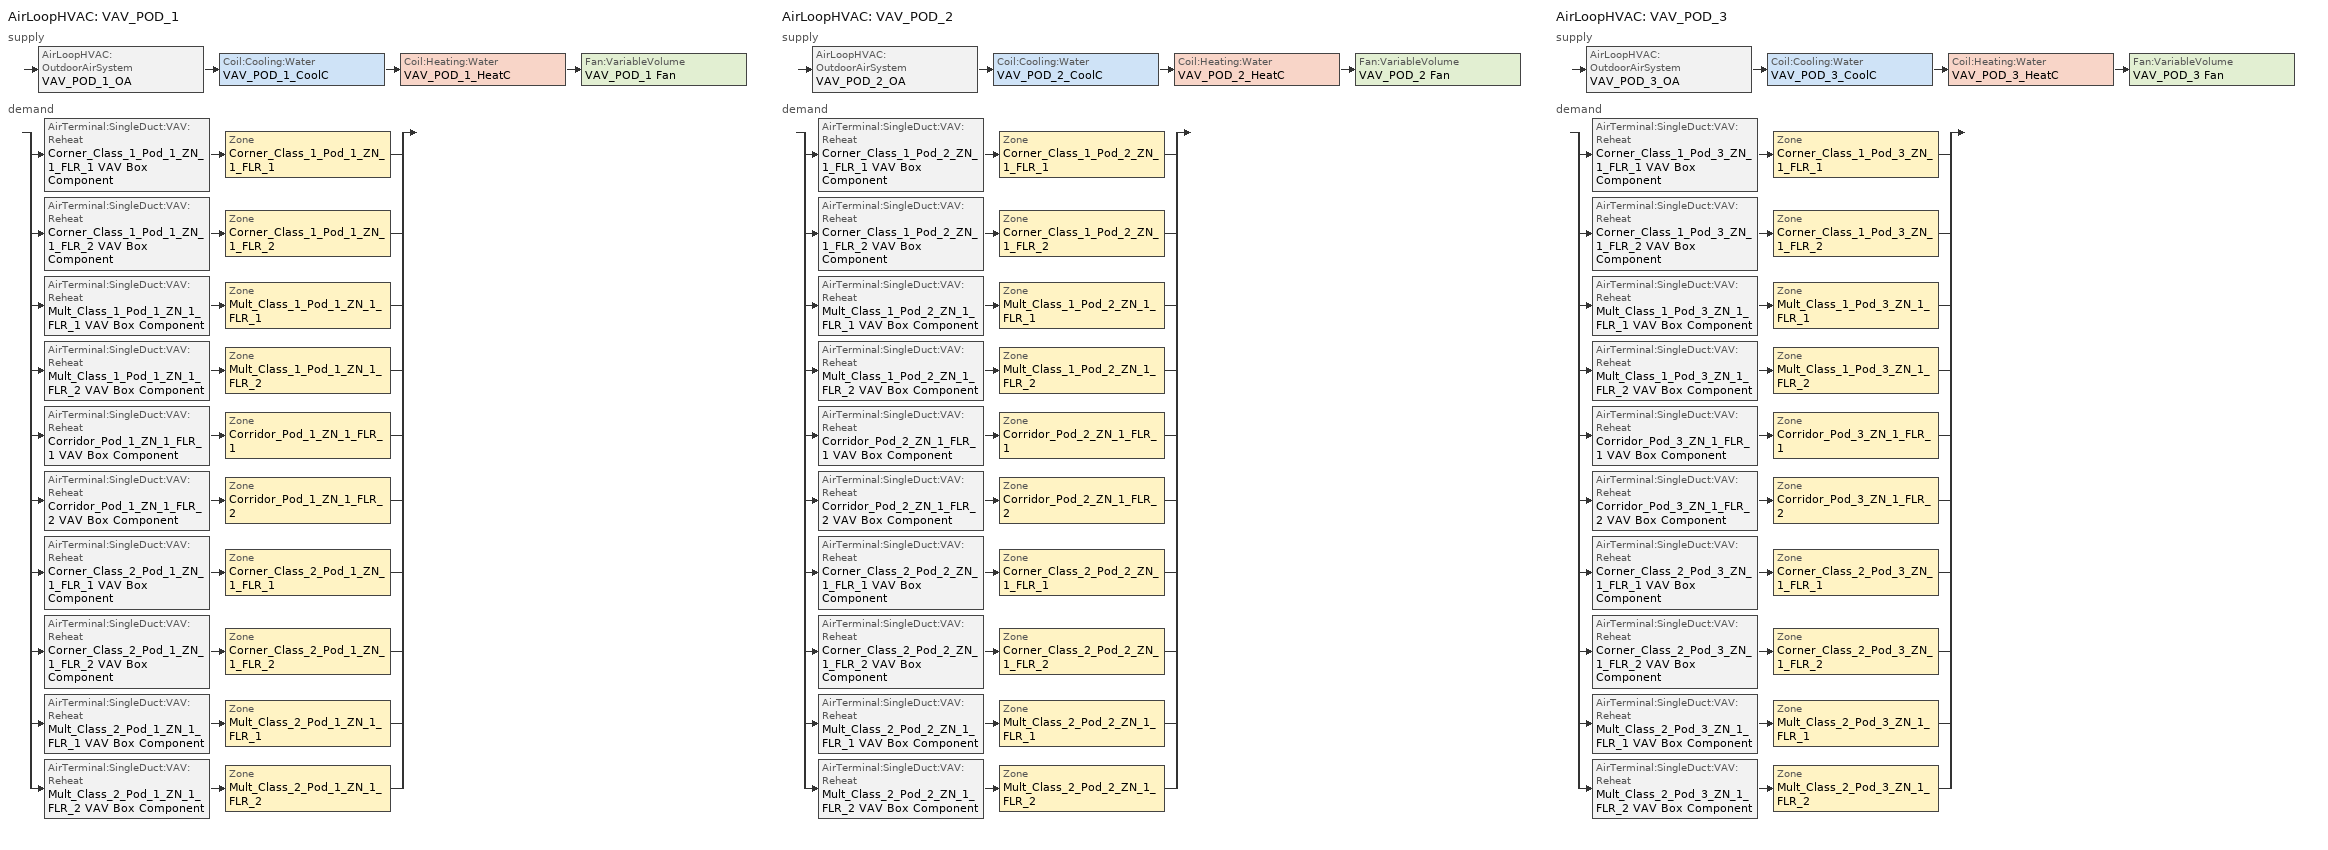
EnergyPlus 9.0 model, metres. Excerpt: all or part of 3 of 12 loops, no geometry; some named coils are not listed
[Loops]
AirLoopHVAC 'VAV_POD_1'
 supply: AirLoopHVAC:OutdoorAirSystem 'VAV_POD_1_OA' > Coil:Cooling:Water 'VAV_POD_1_CoolC' > Coil:Heating:Water 'VAV_POD_1_HeatC' > Fan:VariableVolume 'VAV_POD_1 Fan'
 demand: split
  | AirTerminal:SingleDuct:VAV:Reheat 'Corner_Class_1_Pod_1_ZN_1_FLR_1 VAV Box Component' > Zone 'Corner_Class_1_Pod_1_ZN_1_FLR_1'
  | AirTerminal:SingleDuct:VAV:Reheat 'Corner_Class_1_Pod_1_ZN_1_FLR_2 VAV Box Component' > Zone 'Corner_Class_1_Pod_1_ZN_1_FLR_2'
  | AirTerminal:SingleDuct:VAV:Reheat 'Mult_Class_1_Pod_1_ZN_1_FLR_1 VAV Box Component' > Zone 'Mult_Class_1_Pod_1_ZN_1_FLR_1'
  | AirTerminal:SingleDuct:VAV:Reheat 'Mult_Class_1_Pod_1_ZN_1_FLR_2 VAV Box Component' > Zone 'Mult_Class_1_Pod_1_ZN_1_FLR_2'
  | AirTerminal:SingleDuct:VAV:Reheat 'Corridor_Pod_1_ZN_1_FLR_1 VAV Box Component' > Zone 'Corridor_Pod_1_ZN_1_FLR_1'
  | AirTerminal:SingleDuct:VAV:Reheat 'Corridor_Pod_1_ZN_1_FLR_2 VAV Box Component' > Zone 'Corridor_Pod_1_ZN_1_FLR_2'
  | AirTerminal:SingleDuct:VAV:Reheat 'Corner_Class_2_Pod_1_ZN_1_FLR_1 VAV Box Component' > Zone 'Corner_Class_2_Pod_1_ZN_1_FLR_1'
  | AirTerminal:SingleDuct:VAV:Reheat 'Corner_Class_2_Pod_1_ZN_1_FLR_2 VAV Box Component' > Zone 'Corner_Class_2_Pod_1_ZN_1_FLR_2'
  | AirTerminal:SingleDuct:VAV:Reheat 'Mult_Class_2_Pod_1_ZN_1_FLR_1 VAV Box Component' > Zone 'Mult_Class_2_Pod_1_ZN_1_FLR_1'
  | AirTerminal:SingleDuct:VAV:Reheat 'Mult_Class_2_Pod_1_ZN_1_FLR_2 VAV Box Component' > Zone 'Mult_Class_2_Pod_1_ZN_1_FLR_2'
AirLoopHVAC 'VAV_POD_2'
 supply: AirLoopHVAC:OutdoorAirSystem 'VAV_POD_2_OA' > Coil:Cooling:Water 'VAV_POD_2_CoolC' > Coil:Heating:Water 'VAV_POD_2_HeatC' > Fan:VariableVolume 'VAV_POD_2 Fan'
 demand: split
  | AirTerminal:SingleDuct:VAV:Reheat 'Corner_Class_1_Pod_2_ZN_1_FLR_1 VAV Box Component' > Zone 'Corner_Class_1_Pod_2_ZN_1_FLR_1'
  | AirTerminal:SingleDuct:VAV:Reheat 'Corner_Class_1_Pod_2_ZN_1_FLR_2 VAV Box Component' > Zone 'Corner_Class_1_Pod_2_ZN_1_FLR_2'
  | AirTerminal:SingleDuct:VAV:Reheat 'Mult_Class_1_Pod_2_ZN_1_FLR_1 VAV Box Component' > Zone 'Mult_Class_1_Pod_2_ZN_1_FLR_1'
  | AirTerminal:SingleDuct:VAV:Reheat 'Mult_Class_1_Pod_2_ZN_1_FLR_2 VAV Box Component' > Zone 'Mult_Class_1_Pod_2_ZN_1_FLR_2'
  | AirTerminal:SingleDuct:VAV:Reheat 'Corridor_Pod_2_ZN_1_FLR_1 VAV Box Component' > Zone 'Corridor_Pod_2_ZN_1_FLR_1'
  | AirTerminal:SingleDuct:VAV:Reheat 'Corridor_Pod_2_ZN_1_FLR_2 VAV Box Component' > Zone 'Corridor_Pod_2_ZN_1_FLR_2'
  | AirTerminal:SingleDuct:VAV:Reheat 'Corner_Class_2_Pod_2_ZN_1_FLR_1 VAV Box Component' > Zone 'Corner_Class_2_Pod_2_ZN_1_FLR_1'
  | AirTerminal:SingleDuct:VAV:Reheat 'Corner_Class_2_Pod_2_ZN_1_FLR_2 VAV Box Component' > Zone 'Corner_Class_2_Pod_2_ZN_1_FLR_2'
  | AirTerminal:SingleDuct:VAV:Reheat 'Mult_Class_2_Pod_2_ZN_1_FLR_1 VAV Box Component' > Zone 'Mult_Class_2_Pod_2_ZN_1_FLR_1'
  | AirTerminal:SingleDuct:VAV:Reheat 'Mult_Class_2_Pod_2_ZN_1_FLR_2 VAV Box Component' > Zone 'Mult_Class_2_Pod_2_ZN_1_FLR_2'
AirLoopHVAC 'VAV_POD_3'
 supply: AirLoopHVAC:OutdoorAirSystem 'VAV_POD_3_OA' > Coil:Cooling:Water 'VAV_POD_3_CoolC' > Coil:Heating:Water 'VAV_POD_3_HeatC' > Fan:VariableVolume 'VAV_POD_3 Fan'
 demand: split
  | AirTerminal:SingleDuct:VAV:Reheat 'Corner_Class_1_Pod_3_ZN_1_FLR_1 VAV Box Component' > Zone 'Corner_Class_1_Pod_3_ZN_1_FLR_1'
  | AirTerminal:SingleDuct:VAV:Reheat 'Corner_Class_1_Pod_3_ZN_1_FLR_2 VAV Box Component' > Zone 'Corner_Class_1_Pod_3_ZN_1_FLR_2'
  | AirTerminal:SingleDuct:VAV:Reheat 'Mult_Class_1_Pod_3_ZN_1_FLR_1 VAV Box Component' > Zone 'Mult_Class_1_Pod_3_ZN_1_FLR_1'
  | AirTerminal:SingleDuct:VAV:Reheat 'Mult_Class_1_Pod_3_ZN_1_FLR_2 VAV Box Component' > Zone 'Mult_Class_1_Pod_3_ZN_1_FLR_2'
  | AirTerminal:SingleDuct:VAV:Reheat 'Corridor_Pod_3_ZN_1_FLR_1 VAV Box Component' > Zone 'Corridor_Pod_3_ZN_1_FLR_1'
  | AirTerminal:SingleDuct:VAV:Reheat 'Corridor_Pod_3_ZN_1_FLR_2 VAV Box Component' > Zone 'Corridor_Pod_3_ZN_1_FLR_2'
  | AirTerminal:SingleDuct:VAV:Reheat 'Corner_Class_2_Pod_3_ZN_1_FLR_1 VAV Box Component' > Zone 'Corner_Class_2_Pod_3_ZN_1_FLR_1'
  | AirTerminal:SingleDuct:VAV:Reheat 'Corner_Class_2_Pod_3_ZN_1_FLR_2 VAV Box Component' > Zone 'Corner_Class_2_Pod_3_ZN_1_FLR_2'
  | AirTerminal:SingleDuct:VAV:Reheat 'Mult_Class_2_Pod_3_ZN_1_FLR_1 VAV Box Component' > Zone 'Mult_Class_2_Pod_3_ZN_1_FLR_1'
  | AirTerminal:SingleDuct:VAV:Reheat 'Mult_Class_2_Pod_3_ZN_1_FLR_2 VAV Box Component' > Zone 'Mult_Class_2_Pod_3_ZN_1_FLR_2'
[Sizing:Zone] Zone Cooling Design Supply Air Temperature Input Method=SupplyAirTemperature; Zone Cooling Design Supply Air Temperature {C}=12.8; Zone Heating Design Supply Air Temperature Input Method=SupplyAirTemperature; Zone Heating Design Supply Air Temperature {C}=40; Zone Cooling Design Supply Air Humidity Ratio {kgWater/kgDryAir}=0.007; Zone Heating Design Supply Air Humidity Ratio {kgWater/kgDryAir}=0.008; Cooling Design Air Flow Method=DesignDay; Cooling Design Air Flow Rate {m3/s}=0; Cooling Minimum Air Flow {m3/s}=0; Cooling Minimum Air Flow Fraction=0; Heating Design Air Flow Method=DesignDay; Heating Design Air Flow Rate {m3/s}=0; Design Specification Zone Air Distribution Object=VAV_Zone_AirDistribution
Name | Design Specification Outdoor Air Object
Corner_Class_1_Pod_1_ZN_1_FLR_1 | SZ DSOA Corner_Class_1_Pod_1_ZN_1_FLR_1
Corner_Class_1_Pod_1_ZN_1_FLR_2 | SZ DSOA Corner_Class_1_Pod_1_ZN_1_FLR_2
Mult_Class_1_Pod_1_ZN_1_FLR_1 | SZ DSOA Mult_Class_1_Pod_1_ZN_1_FLR_1
Mult_Class_1_Pod_1_ZN_1_FLR_2 | SZ DSOA Mult_Class_1_Pod_1_ZN_1_FLR_2
Corridor_Pod_1_ZN_1_FLR_1 | SZ DSOA Corridor_Pod_1_ZN_1_FLR_1
Corridor_Pod_1_ZN_1_FLR_2 | SZ DSOA Corridor_Pod_1_ZN_1_FLR_2
Corner_Class_2_Pod_1_ZN_1_FLR_1 | SZ DSOA Corner_Class_2_Pod_1_ZN_1_FLR_1
Corner_Class_2_Pod_1_ZN_1_FLR_2 | SZ DSOA Corner_Class_2_Pod_1_ZN_1_FLR_2
Mult_Class_2_Pod_1_ZN_1_FLR_1 | SZ DSOA Mult_Class_2_Pod_1_ZN_1_FLR_1
Mult_Class_2_Pod_1_ZN_1_FLR_2 | SZ DSOA Mult_Class_2_Pod_1_ZN_1_FLR_2
Corner_Class_1_Pod_2_ZN_1_FLR_1 | SZ DSOA Corner_Class_1_Pod_2_ZN_1_FLR_1
Corner_Class_1_Pod_2_ZN_1_FLR_2 | SZ DSOA Corner_Class_1_Pod_2_ZN_1_FLR_2
Mult_Class_1_Pod_2_ZN_1_FLR_1 | SZ DSOA Mult_Class_1_Pod_2_ZN_1_FLR_1
Mult_Class_1_Pod_2_ZN_1_FLR_2 | SZ DSOA Mult_Class_1_Pod_2_ZN_1_FLR_2
Corridor_Pod_2_ZN_1_FLR_1 | SZ DSOA Corridor_Pod_2_ZN_1_FLR_1
Corridor_Pod_2_ZN_1_FLR_2 | SZ DSOA Corridor_Pod_2_ZN_1_FLR_2
Corner_Class_2_Pod_2_ZN_1_FLR_1 | SZ DSOA Corner_Class_2_Pod_2_ZN_1_FLR_1
Corner_Class_2_Pod_2_ZN_1_FLR_2 | SZ DSOA Corner_Class_2_Pod_2_ZN_1_FLR_2
Mult_Class_2_Pod_2_ZN_1_FLR_1 | SZ DSOA Mult_Class_2_Pod_2_ZN_1_FLR_1
Mult_Class_2_Pod_2_ZN_1_FLR_2 | SZ DSOA Mult_Class_2_Pod_2_ZN_1_FLR_2
Corner_Class_1_Pod_3_ZN_1_FLR_1 | SZ DSOA Corner_Class_1_Pod_3_ZN_1_FLR_1
Corner_Class_1_Pod_3_ZN_1_FLR_2 | SZ DSOA Corner_Class_1_Pod_3_ZN_1_FLR_2
Mult_Class_1_Pod_3_ZN_1_FLR_1 | SZ DSOA Mult_Class_1_Pod_3_ZN_1_FLR_1
Mult_Class_1_Pod_3_ZN_1_FLR_2 | SZ DSOA Mult_Class_1_Pod_3_ZN_1_FLR_2
Corridor_Pod_3_ZN_1_FLR_1 | SZ DSOA Corridor_Pod_3_ZN_1_FLR_1
Corridor_Pod_3_ZN_1_FLR_2 | SZ DSOA Corridor_Pod_3_ZN_1_FLR_2
Corner_Class_2_Pod_3_ZN_1_FLR_1 | SZ DSOA Corner_Class_2_Pod_3_ZN_1_FLR_1
Corner_Class_2_Pod_3_ZN_1_FLR_2 | SZ DSOA Corner_Class_2_Pod_3_ZN_1_FLR_2
Mult_Class_2_Pod_3_ZN_1_FLR_1 | SZ DSOA Mult_Class_2_Pod_3_ZN_1_FLR_1
Mult_Class_2_Pod_3_ZN_1_FLR_2 | SZ DSOA Mult_Class_2_Pod_3_ZN_1_FLR_2
[DesignSpecification:OutdoorAir]
Name | Outdoor Air Method | Outdoor Air Flow per Zone Floor Area {m3/s-m2} | Outdoor Air Flow per Person {m3/s-person}
SZ DSOA Corner_Class_1_Pod_1_ZN_1_FLR_1; SZ DSOA Corner_Class_1_Pod_1_ZN_1_FLR_2; SZ DSOA Mult_Class_1_Pod_1_ZN_1_FLR_1; SZ DSOA Mult_Class_1_Pod_1_ZN_1_FLR_2; SZ DSOA Corner_Class_2_Pod_1_ZN_1_FLR_1; SZ DSOA Corner_Class_2_Pod_1_ZN_1_FLR_2; SZ DSOA Mult_Class_2_Pod_1_ZN_1_FLR_1; SZ DSOA Mult_Class_2_Pod_1_ZN_1_FLR_2; SZ DSOA Corner_Class_1_Pod_2_ZN_1_FLR_1; SZ DSOA Corner_Class_1_Pod_2_ZN_1_FLR_2; SZ DSOA Mult_Class_1_Pod_2_ZN_1_FLR_1; SZ DSOA Mult_Class_1_Pod_2_ZN_1_FLR_2; SZ DSOA Corner_Class_2_Pod_2_ZN_1_FLR_1; SZ DSOA Corner_Class_2_Pod_2_ZN_1_FLR_2; SZ DSOA Mult_Class_2_Pod_2_ZN_1_FLR_1; SZ DSOA Mult_Class_2_Pod_2_ZN_1_FLR_2; SZ DSOA Corner_Class_1_Pod_3_ZN_1_FLR_1; SZ DSOA Corner_Class_1_Pod_3_ZN_1_FLR_2; SZ DSOA Mult_Class_1_Pod_3_ZN_1_FLR_1; SZ DSOA Mult_Class_1_Pod_3_ZN_1_FLR_2; SZ DSOA Corner_Class_2_Pod_3_ZN_1_FLR_1; SZ DSOA Corner_Class_2_Pod_3_ZN_1_FLR_2; SZ DSOA Mult_Class_2_Pod_3_ZN_1_FLR_1; SZ DSOA Mult_Class_2_Pod_3_ZN_1_FLR_2 | Flow/Area | 0.00238745
SZ DSOA Corridor_Pod_1_ZN_1_FLR_1; SZ DSOA Corridor_Pod_1_ZN_1_FLR_2; SZ DSOA Corridor_Pod_2_ZN_1_FLR_1; SZ DSOA Corridor_Pod_2_ZN_1_FLR_2; SZ DSOA Corridor_Pod_3_ZN_1_FLR_1; SZ DSOA Corridor_Pod_3_ZN_1_FLR_2 | Flow/Area | 0.000304781
Design_Spec_OA_Classroom | Sum | 0.000609562 | 0.00471921
Design_Spec_OA_Corridor | Sum | 0.000304781 | 1e-08
[DesignSpecification:ZoneAirDistribution] Zone Air Distribution Effectiveness in Cooling Mode=1; Zone Air Distribution Effectiveness in Heating Mode=1
Name | Minimum Zone Ventilation Efficiency
VAV_Zone_AirDistribution | 0.6
Design_Spec_ZAD_1
[Sizing:System] Type of Load to Size On=Sensible; Central Heating Maximum System Air Flow Ratio=0.3; Preheat Design Temperature {C}=7; Preheat Design Humidity Ratio {kgWater/kgDryAir}=0.008; Precool Design Temperature {C}=12.8; Precool Design Humidity Ratio {kgWater/kgDryAir}=0.008; Central Cooling Design Supply Air Temperature {C}=12.8; Central Heating Design Supply Air Temperature {C}=12.8; Type of Zone Sum to Use=Coincident; 100% Outdoor Air in Cooling=No; 100% Outdoor Air in Heating=No; Central Cooling Design Supply Air Humidity Ratio {kgWater/kgDryAir}=0.007; Central Heating Design Supply Air Humidity Ratio {kgWater/kgDryAir}=0.008; Cooling Supply Air Flow Rate Method=DesignDay; Cooling Supply Air Flow Rate {m3/s}=0; Heating Supply Air Flow Rate Method=DesignDay; Heating Supply Air Flow Rate {m3/s}=0; System Outdoor Air Method=ZoneSum
Name | Design Outdoor Air Flow Rate {m3/s}
VAV_POD_1 | 7.6202
VAV_POD_2 | 7.59618
VAV_POD_3 | 9.49291
[ZoneControl:Thermostat] Control Type Schedule=Dual Zone Control Type Sched
Name | Zone or ZoneList | Control 1
Corner_Class_1_Pod_1_ZN_1_FLR_1 Thermostat | Corner_Class_1_Pod_1_ZN_1_FLR_1 | Corner_Class_1_Pod_1_ZN_1_FLR_1 DualSPSched
Corner_Class_1_Pod_1_ZN_1_FLR_2 Thermostat | Corner_Class_1_Pod_1_ZN_1_FLR_2 | Corner_Class_1_Pod_1_ZN_1_FLR_2 DualSPSched
Mult_Class_1_Pod_1_ZN_1_FLR_1 Thermostat | Mult_Class_1_Pod_1_ZN_1_FLR_1 | Mult_Class_1_Pod_1_ZN_1_FLR_1 DualSPSched
Mult_Class_1_Pod_1_ZN_1_FLR_2 Thermostat | Mult_Class_1_Pod_1_ZN_1_FLR_2 | Mult_Class_1_Pod_1_ZN_1_FLR_2 DualSPSched
Corridor_Pod_1_ZN_1_FLR_1 Thermostat | Corridor_Pod_1_ZN_1_FLR_1 | Corridor_Pod_1_ZN_1_FLR_1 DualSPSched
Corridor_Pod_1_ZN_1_FLR_2 Thermostat | Corridor_Pod_1_ZN_1_FLR_2 | Corridor_Pod_1_ZN_1_FLR_2 DualSPSched
Corner_Class_2_Pod_1_ZN_1_FLR_1 Thermostat | Corner_Class_2_Pod_1_ZN_1_FLR_1 | Corner_Class_2_Pod_1_ZN_1_FLR_1 DualSPSched
Corner_Class_2_Pod_1_ZN_1_FLR_2 Thermostat | Corner_Class_2_Pod_1_ZN_1_FLR_2 | Corner_Class_2_Pod_1_ZN_1_FLR_2 DualSPSched
Mult_Class_2_Pod_1_ZN_1_FLR_1 Thermostat | Mult_Class_2_Pod_1_ZN_1_FLR_1 | Mult_Class_2_Pod_1_ZN_1_FLR_1 DualSPSched
Mult_Class_2_Pod_1_ZN_1_FLR_2 Thermostat | Mult_Class_2_Pod_1_ZN_1_FLR_2 | Mult_Class_2_Pod_1_ZN_1_FLR_2 DualSPSched
Corner_Class_1_Pod_2_ZN_1_FLR_1 Thermostat | Corner_Class_1_Pod_2_ZN_1_FLR_1 | Corner_Class_1_Pod_2_ZN_1_FLR_1 DualSPSched
Corner_Class_1_Pod_2_ZN_1_FLR_2 Thermostat | Corner_Class_1_Pod_2_ZN_1_FLR_2 | Corner_Class_1_Pod_2_ZN_1_FLR_2 DualSPSched
Mult_Class_1_Pod_2_ZN_1_FLR_1 Thermostat | Mult_Class_1_Pod_2_ZN_1_FLR_1 | Mult_Class_1_Pod_2_ZN_1_FLR_1 DualSPSched
Mult_Class_1_Pod_2_ZN_1_FLR_2 Thermostat | Mult_Class_1_Pod_2_ZN_1_FLR_2 | Mult_Class_1_Pod_2_ZN_1_FLR_2 DualSPSched
Corridor_Pod_2_ZN_1_FLR_1 Thermostat | Corridor_Pod_2_ZN_1_FLR_1 | Corridor_Pod_2_ZN_1_FLR_1 DualSPSched
Corridor_Pod_2_ZN_1_FLR_2 Thermostat | Corridor_Pod_2_ZN_1_FLR_2 | Corridor_Pod_2_ZN_1_FLR_2 DualSPSched
Corner_Class_2_Pod_2_ZN_1_FLR_1 Thermostat | Corner_Class_2_Pod_2_ZN_1_FLR_1 | Corner_Class_2_Pod_2_ZN_1_FLR_1 DualSPSched
Corner_Class_2_Pod_2_ZN_1_FLR_2 Thermostat | Corner_Class_2_Pod_2_ZN_1_FLR_2 | Corner_Class_2_Pod_2_ZN_1_FLR_2 DualSPSched
Mult_Class_2_Pod_2_ZN_1_FLR_1 Thermostat | Mult_Class_2_Pod_2_ZN_1_FLR_1 | Mult_Class_2_Pod_2_ZN_1_FLR_1 DualSPSched
Mult_Class_2_Pod_2_ZN_1_FLR_2 Thermostat | Mult_Class_2_Pod_2_ZN_1_FLR_2 | Mult_Class_2_Pod_2_ZN_1_FLR_2 DualSPSched
Corner_Class_1_Pod_3_ZN_1_FLR_1 Thermostat | Corner_Class_1_Pod_3_ZN_1_FLR_1 | Corner_Class_1_Pod_3_ZN_1_FLR_1 DualSPSched
Corner_Class_1_Pod_3_ZN_1_FLR_2 Thermostat | Corner_Class_1_Pod_3_ZN_1_FLR_2 | Corner_Class_1_Pod_3_ZN_1_FLR_2 DualSPSched
Mult_Class_1_Pod_3_ZN_1_FLR_1 Thermostat | Mult_Class_1_Pod_3_ZN_1_FLR_1 | Mult_Class_1_Pod_3_ZN_1_FLR_1 DualSPSched
Mult_Class_1_Pod_3_ZN_1_FLR_2 Thermostat | Mult_Class_1_Pod_3_ZN_1_FLR_2 | Mult_Class_1_Pod_3_ZN_1_FLR_2 DualSPSched
Corridor_Pod_3_ZN_1_FLR_1 Thermostat | Corridor_Pod_3_ZN_1_FLR_1 | Corridor_Pod_3_ZN_1_FLR_1 DualSPSched
Corridor_Pod_3_ZN_1_FLR_2 Thermostat | Corridor_Pod_3_ZN_1_FLR_2 | Corridor_Pod_3_ZN_1_FLR_2 DualSPSched
Corner_Class_2_Pod_3_ZN_1_FLR_1 Thermostat | Corner_Class_2_Pod_3_ZN_1_FLR_1 | Corner_Class_2_Pod_3_ZN_1_FLR_1 DualSPSched
Corner_Class_2_Pod_3_ZN_1_FLR_2 Thermostat | Corner_Class_2_Pod_3_ZN_1_FLR_2 | Corner_Class_2_Pod_3_ZN_1_FLR_2 DualSPSched
Mult_Class_2_Pod_3_ZN_1_FLR_1 Thermostat | Mult_Class_2_Pod_3_ZN_1_FLR_1 | Mult_Class_2_Pod_3_ZN_1_FLR_1 DualSPSched
Mult_Class_2_Pod_3_ZN_1_FLR_2 Thermostat | Mult_Class_2_Pod_3_ZN_1_FLR_2 | Mult_Class_2_Pod_3_ZN_1_FLR_2 DualSPSched
[ThermostatSetpoint:DualSetpoint] Heating Setpoint Temperature Schedule=HTGSETP_SCH_YES_OPTIMUM; Cooling Setpoint Temperature Schedule=CLGSETP_SCH_YES_OPTIMUM
Corner_Class_1_Pod_1_ZN_1_FLR_1 DualSPSched; Corner_Class_1_Pod_1_ZN_1_FLR_2 DualSPSched; Mult_Class_1_Pod_1_ZN_1_FLR_1 DualSPSched; Mult_Class_1_Pod_1_ZN_1_FLR_2 DualSPSched; Corridor_Pod_1_ZN_1_FLR_1 DualSPSched; Corridor_Pod_1_ZN_1_FLR_2 DualSPSched; Corner_Class_2_Pod_1_ZN_1_FLR_1 DualSPSched; Corner_Class_2_Pod_1_ZN_1_FLR_2 DualSPSched; Mult_Class_2_Pod_1_ZN_1_FLR_1 DualSPSched; Mult_Class_2_Pod_1_ZN_1_FLR_2 DualSPSched; Corner_Class_1_Pod_2_ZN_1_FLR_1 DualSPSched; Corner_Class_1_Pod_2_ZN_1_FLR_2 DualSPSched; Mult_Class_1_Pod_2_ZN_1_FLR_1 DualSPSched; Mult_Class_1_Pod_2_ZN_1_FLR_2 DualSPSched; Corridor_Pod_2_ZN_1_FLR_1 DualSPSched; Corridor_Pod_2_ZN_1_FLR_2 DualSPSched; Corner_Class_2_Pod_2_ZN_1_FLR_1 DualSPSched; Corner_Class_2_Pod_2_ZN_1_FLR_2 DualSPSched; Mult_Class_2_Pod_2_ZN_1_FLR_1 DualSPSched; Mult_Class_2_Pod_2_ZN_1_FLR_2 DualSPSched; Corner_Class_1_Pod_3_ZN_1_FLR_1 DualSPSched; Corner_Class_1_Pod_3_ZN_1_FLR_2 DualSPSched; Mult_Class_1_Pod_3_ZN_1_FLR_1 DualSPSched; Mult_Class_1_Pod_3_ZN_1_FLR_2 DualSPSched; Corridor_Pod_3_ZN_1_FLR_1 DualSPSched; Corridor_Pod_3_ZN_1_FLR_2 DualSPSched; Corner_Class_2_Pod_3_ZN_1_FLR_1 DualSPSched; Corner_Class_2_Pod_3_ZN_1_FLR_2 DualSPSched; Mult_Class_2_Pod_3_ZN_1_FLR_1 DualSPSched; Mult_Class_2_Pod_3_ZN_1_FLR_2 DualSPSched
[AirTerminal:SingleDuct:VAV:Reheat] Availability Schedule=ALWAYS_ON; Maximum Air Flow Rate {m3/s}=AUTOSIZE; Zone Minimum Air Flow Input Method=Constant; Maximum Hot Water or Steam Flow Rate {m3/s}=AUTOSIZE; Minimum Hot Water or Steam Flow Rate {m3/s}=0; Convergence Tolerance=0.001; Damper Heating Action=ReverseWithLimits; Maximum Flow Fraction During Reheat=0.5; Maximum Reheat Air Temperature {C}=40
Name | Constant Minimum Air Flow Fraction | Reheat Coil
Corner_Class_1_Pod_1_ZN_1_FLR_1 VAV Box Component | 0.996 | Corner_Class_1_Pod_1_ZN_1_FLR_1 VAV Box Reheat Coil
Corner_Class_1_Pod_1_ZN_1_FLR_2 VAV Box Component | 0.996 | Corner_Class_1_Pod_1_ZN_1_FLR_2 VAV Box Reheat Coil
Mult_Class_1_Pod_1_ZN_1_FLR_1 VAV Box Component | 0.996 | Mult_Class_1_Pod_1_ZN_1_FLR_1 VAV Box Reheat Coil
Mult_Class_1_Pod_1_ZN_1_FLR_2 VAV Box Component | 0.996 | Mult_Class_1_Pod_1_ZN_1_FLR_2 VAV Box Reheat Coil
Corridor_Pod_1_ZN_1_FLR_1 VAV Box Component | 0.996 | Corridor_Pod_1_ZN_1_FLR_1 VAV Box Reheat Coil
Corridor_Pod_1_ZN_1_FLR_2 VAV Box Component | 0.996 | Corridor_Pod_1_ZN_1_FLR_2 VAV Box Reheat Coil
Corner_Class_2_Pod_1_ZN_1_FLR_1 VAV Box Component | 0.996 | Corner_Class_2_Pod_1_ZN_1_FLR_1 VAV Box Reheat Coil
Corner_Class_2_Pod_1_ZN_1_FLR_2 VAV Box Component | 0.996 | Corner_Class_2_Pod_1_ZN_1_FLR_2 VAV Box Reheat Coil
Mult_Class_2_Pod_1_ZN_1_FLR_1 VAV Box Component | 0.996 | Mult_Class_2_Pod_1_ZN_1_FLR_1 VAV Box Reheat Coil
Mult_Class_2_Pod_1_ZN_1_FLR_2 VAV Box Component | 0.996 | Mult_Class_2_Pod_1_ZN_1_FLR_2 VAV Box Reheat Coil
Corner_Class_1_Pod_2_ZN_1_FLR_1 VAV Box Component | 0.996 | Corner_Class_1_Pod_2_ZN_1_FLR_1 VAV Box Reheat Coil
Corner_Class_1_Pod_2_ZN_1_FLR_2 VAV Box Component | 0.996 | Corner_Class_1_Pod_2_ZN_1_FLR_2 VAV Box Reheat Coil
Mult_Class_1_Pod_2_ZN_1_FLR_1 VAV Box Component | 0.996 | Mult_Class_1_Pod_2_ZN_1_FLR_1 VAV Box Reheat Coil
Mult_Class_1_Pod_2_ZN_1_FLR_2 VAV Box Component | 0.996 | Mult_Class_1_Pod_2_ZN_1_FLR_2 VAV Box Reheat Coil
Corridor_Pod_2_ZN_1_FLR_1 VAV Box Component | 0.996 | Corridor_Pod_2_ZN_1_FLR_1 VAV Box Reheat Coil
Corridor_Pod_2_ZN_1_FLR_2 VAV Box Component | 0.996 | Corridor_Pod_2_ZN_1_FLR_2 VAV Box Reheat Coil
Corner_Class_2_Pod_2_ZN_1_FLR_1 VAV Box Component | 0.996 | Corner_Class_2_Pod_2_ZN_1_FLR_1 VAV Box Reheat Coil
Corner_Class_2_Pod_2_ZN_1_FLR_2 VAV Box Component | 0.996 | Corner_Class_2_Pod_2_ZN_1_FLR_2 VAV Box Reheat Coil
Mult_Class_2_Pod_2_ZN_1_FLR_1 VAV Box Component | 0.996 | Mult_Class_2_Pod_2_ZN_1_FLR_1 VAV Box Reheat Coil
Mult_Class_2_Pod_2_ZN_1_FLR_2 VAV Box Component | 0.996 | Mult_Class_2_Pod_2_ZN_1_FLR_2 VAV Box Reheat Coil
Corner_Class_1_Pod_3_ZN_1_FLR_1 VAV Box Component | 0.986 | Corner_Class_1_Pod_3_ZN_1_FLR_1 VAV Box Reheat Coil
Corner_Class_1_Pod_3_ZN_1_FLR_2 VAV Box Component | 0.986 | Corner_Class_1_Pod_3_ZN_1_FLR_2 VAV Box Reheat Coil
Mult_Class_1_Pod_3_ZN_1_FLR_1 VAV Box Component | 0.986 | Mult_Class_1_Pod_3_ZN_1_FLR_1 VAV Box Reheat Coil
Mult_Class_1_Pod_3_ZN_1_FLR_2 VAV Box Component | 0.986 | Mult_Class_1_Pod_3_ZN_1_FLR_2 VAV Box Reheat Coil
Corridor_Pod_3_ZN_1_FLR_1 VAV Box Component | 0.986 | Corridor_Pod_3_ZN_1_FLR_1 VAV Box Reheat Coil
Corridor_Pod_3_ZN_1_FLR_2 VAV Box Component | 0.986 | Corridor_Pod_3_ZN_1_FLR_2 VAV Box Reheat Coil
Corner_Class_2_Pod_3_ZN_1_FLR_1 VAV Box Component | 0.986 | Corner_Class_2_Pod_3_ZN_1_FLR_1 VAV Box Reheat Coil
Corner_Class_2_Pod_3_ZN_1_FLR_2 VAV Box Component | 0.986 | Corner_Class_2_Pod_3_ZN_1_FLR_2 VAV Box Reheat Coil
Mult_Class_2_Pod_3_ZN_1_FLR_1 VAV Box Component | 0.986 | Mult_Class_2_Pod_3_ZN_1_FLR_1 VAV Box Reheat Coil
Mult_Class_2_Pod_3_ZN_1_FLR_2 VAV Box Component | 0.986 | Mult_Class_2_Pod_3_ZN_1_FLR_2 VAV Box Reheat Coil
[Zone equipment]
Corner_Class_1_Pod_1_ZN_1_FLR_1: Corner_Class_1_Pod_1_ZN_1_FLR_1 VAV Box Component
Corner_Class_1_Pod_1_ZN_1_FLR_2: Corner_Class_1_Pod_1_ZN_1_FLR_2 VAV Box Component
Mult_Class_1_Pod_1_ZN_1_FLR_1: Mult_Class_1_Pod_1_ZN_1_FLR_1 VAV Box Component
Mult_Class_1_Pod_1_ZN_1_FLR_2: Mult_Class_1_Pod_1_ZN_1_FLR_2 VAV Box Component
Corridor_Pod_1_ZN_1_FLR_1: Corridor_Pod_1_ZN_1_FLR_1 VAV Box Component
Corridor_Pod_1_ZN_1_FLR_2: Corridor_Pod_1_ZN_1_FLR_2 VAV Box Component
Corner_Class_2_Pod_1_ZN_1_FLR_1: Corner_Class_2_Pod_1_ZN_1_FLR_1 VAV Box Component
Corner_Class_2_Pod_1_ZN_1_FLR_2: Corner_Class_2_Pod_1_ZN_1_FLR_2 VAV Box Component
Mult_Class_2_Pod_1_ZN_1_FLR_1: Mult_Class_2_Pod_1_ZN_1_FLR_1 VAV Box Component
Mult_Class_2_Pod_1_ZN_1_FLR_2: Mult_Class_2_Pod_1_ZN_1_FLR_2 VAV Box Component
Corner_Class_1_Pod_2_ZN_1_FLR_1: Corner_Class_1_Pod_2_ZN_1_FLR_1 VAV Box Component
Corner_Class_1_Pod_2_ZN_1_FLR_2: Corner_Class_1_Pod_2_ZN_1_FLR_2 VAV Box Component
Mult_Class_1_Pod_2_ZN_1_FLR_1: Mult_Class_1_Pod_2_ZN_1_FLR_1 VAV Box Component
Mult_Class_1_Pod_2_ZN_1_FLR_2: Mult_Class_1_Pod_2_ZN_1_FLR_2 VAV Box Component
Corridor_Pod_2_ZN_1_FLR_1: Corridor_Pod_2_ZN_1_FLR_1 VAV Box Component
Corridor_Pod_2_ZN_1_FLR_2: Corridor_Pod_2_ZN_1_FLR_2 VAV Box Component
Corner_Class_2_Pod_2_ZN_1_FLR_1: Corner_Class_2_Pod_2_ZN_1_FLR_1 VAV Box Component
Corner_Class_2_Pod_2_ZN_1_FLR_2: Corner_Class_2_Pod_2_ZN_1_FLR_2 VAV Box Component
Mult_Class_2_Pod_2_ZN_1_FLR_1: Mult_Class_2_Pod_2_ZN_1_FLR_1 VAV Box Component
Mult_Class_2_Pod_2_ZN_1_FLR_2: Mult_Class_2_Pod_2_ZN_1_FLR_2 VAV Box Component
Corner_Class_1_Pod_3_ZN_1_FLR_1: Corner_Class_1_Pod_3_ZN_1_FLR_1 VAV Box Component
Corner_Class_1_Pod_3_ZN_1_FLR_2: Corner_Class_1_Pod_3_ZN_1_FLR_2 VAV Box Component
Mult_Class_1_Pod_3_ZN_1_FLR_1: Mult_Class_1_Pod_3_ZN_1_FLR_1 VAV Box Component
Mult_Class_1_Pod_3_ZN_1_FLR_2: Mult_Class_1_Pod_3_ZN_1_FLR_2 VAV Box Component
Corridor_Pod_3_ZN_1_FLR_1: Corridor_Pod_3_ZN_1_FLR_1 VAV Box Component
Corridor_Pod_3_ZN_1_FLR_2: Corridor_Pod_3_ZN_1_FLR_2 VAV Box Component
Corner_Class_2_Pod_3_ZN_1_FLR_1: Corner_Class_2_Pod_3_ZN_1_FLR_1 VAV Box Component
Corner_Class_2_Pod_3_ZN_1_FLR_2: Corner_Class_2_Pod_3_ZN_1_FLR_2 VAV Box Component
Mult_Class_2_Pod_3_ZN_1_FLR_1: Mult_Class_2_Pod_3_ZN_1_FLR_1 VAV Box Component
Mult_Class_2_Pod_3_ZN_1_FLR_2: Mult_Class_2_Pod_3_ZN_1_FLR_2 VAV Box Component
[Fan:VariableVolume] Availability Schedule=HVACOperationSchd; Pressure Rise {Pa}=1389.42; Maximum Flow Rate {m3/s}=AUTOSIZE; Fan Power Minimum Flow Rate Input Method=Fraction; Fan Power Minimum Flow Fraction=0.25; Motor In Airstream Fraction=1; Fan Power Coefficient 1=0.0408; Fan Power Coefficient 2=0.088; Fan Power Coefficient 3=-0.0729; Fan Power Coefficient 4=0.9437; Fan Power Coefficient 5=0
Name | Fan Total Efficiency | Motor Efficiency
VAV_POD_1 Fan; VAV_POD_2 Fan | 0.6084 | 0.936
VAV_POD_3 Fan | 0.61165 | 0.941
[Coil:Cooling:Water] Availability Schedule=ALWAYS_ON; Design Water Flow Rate {m3/s}=AUTOSIZE; Design Air Flow Rate {m3/s}=AUTOSIZE; Design Inlet Water Temperature {C}=AUTOSIZE; Design Inlet Air Temperature {C}=AUTOSIZE; Design Outlet Air Temperature {C}=AUTOSIZE; Design Inlet Air Humidity Ratio {kgWater/kgDryAir}=AUTOSIZE; Design Outlet Air Humidity Ratio {kgWater/kgDryAir}=AUTOSIZE; Type of Analysis=SimpleAnalysis; Heat Exchanger Configuration=CrossFlow
VAV_POD_1_CoolC; VAV_POD_2_CoolC; VAV_POD_3_CoolC
[Coil:Heating:Water] Availability Schedule=ALWAYS_ON; U-Factor Times Area Value {W/K}=AUTOSIZE; Maximum Water Flow Rate {m3/s}=AUTOSIZE; Performance Input Method=UFactorTimesAreaAndDesignWaterFlowRate; Rated Capacity {W}=AUTOSIZE; Rated Inlet Water Temperature {C}=82.2; Rated Inlet Air Temperature {C}=12.8; Rated Outlet Water Temperature {C}=71.1; Rated Outlet Air Temperature {C}=40
VAV_POD_1_HeatC; VAV_POD_2_HeatC; VAV_POD_3_HeatC
[Controller:WaterCoil] Control Variable=Temperature; Actuator Variable=Flow; Maximum Actuated Flow {m3/s}=AUTOSIZE; Minimum Actuated Flow {m3/s}=0
Name | Action | Controller Convergence Tolerance {deltaC}
VAV_POD_1_CoolC_Controller; VAV_POD_2_CoolC_Controller; VAV_POD_3_CoolC_Controller | Reverse
VAV_POD_1_HeatC_Controller; VAV_POD_2_HeatC_Controller; VAV_POD_3_HeatC_Controller | Normal | 0.0001
[Controller:OutdoorAir] Minimum Outdoor Air Flow Rate {m3/s}=AUTOSIZE; Maximum Outdoor Air Flow Rate {m3/s}=AUTOSIZE; Economizer Control Type,             !- Economizer Control Typ=NoEconomizer; Economizer Control Action Type=ModulateFlow; Lockout Type=LockoutWithHeating; Minimum Limit Type=FixedMinimum; Minimum Outdoor Air Schedule=MinOA_Sched; Heat Recovery Bypass Control Type=BypassWhenOAFlowGreaterThanMinimum
VAV_POD_1_OA_Controller; VAV_POD_2_OA_Controller; VAV_POD_3_OA_Controller
[Controller:MechanicalVentilation]
VAV_POD_1_MultiZone: Always_On, No, VentilationRateProcedure, Corner_Class_1_Pod_1_ZN_1_FLR_1, Design_Spec_OA_Classroom, Design_Spec_ZAD_1, Corner_Class_1_Pod_1_ZN_1_FLR_2, Design_Spec_OA_Classroom, Design_Spec_ZAD_1, Mult_Class_1_Pod_1_ZN_1_FLR_1, Design_Spec_OA_Classroom, Design_Spec_ZAD_1, Mult_Class_1_Pod_1_ZN_1_FLR_2, Design_Spec_OA_Classroom, Design_Spec_ZAD_1, Corridor_Pod_1_ZN_1_FLR_1, Design_Spec_OA_Corridor, Design_Spec_ZAD_1, Corridor_Pod_1_ZN_1_FLR_2, Design_Spec_OA_Corridor, Design_Spec_ZAD_1, Corner_Class_2_Pod_1_ZN_1_FLR_1, Design_Spec_OA_Classroom, Design_Spec_ZAD_1, Corner_Class_2_Pod_1_ZN_1_FLR_2, Design_Spec_OA_Classroom, Design_Spec_ZAD_1, Mult_Class_2_Pod_1_ZN_1_FLR_1, Design_Spec_OA_Classroom, Design_Spec_ZAD_1, Mult_Class_2_Pod_1_ZN_1_FLR_2, Design_Spec_OA_Classroom, Design_Spec_ZAD_1
VAV_POD_2_MultiZone: Always_On, No, VentilationRateProcedure, Corner_Class_1_Pod_2_ZN_1_FLR_1, Design_Spec_OA_Classroom, Design_Spec_ZAD_1, Corner_Class_1_Pod_2_ZN_1_FLR_2, Design_Spec_OA_Classroom, Design_Spec_ZAD_1, Mult_Class_1_Pod_2_ZN_1_FLR_1, Design_Spec_OA_Classroom, Design_Spec_ZAD_1, Mult_Class_1_Pod_2_ZN_1_FLR_2, Design_Spec_OA_Classroom, Design_Spec_ZAD_1, Corridor_Pod_2_ZN_1_FLR_1, Design_Spec_OA_Corridor, Design_Spec_ZAD_1, Corridor_Pod_2_ZN_1_FLR_2, Design_Spec_OA_Corridor, Design_Spec_ZAD_1, Corner_Class_2_Pod_2_ZN_1_FLR_1, Design_Spec_OA_Classroom, Design_Spec_ZAD_1, Corner_Class_2_Pod_2_ZN_1_FLR_2, Design_Spec_OA_Classroom, Design_Spec_ZAD_1, Mult_Class_2_Pod_2_ZN_1_FLR_1, Design_Spec_OA_Classroom, Design_Spec_ZAD_1, Mult_Class_2_Pod_2_ZN_1_FLR_2, Design_Spec_OA_Classroom, Design_Spec_ZAD_1
VAV_POD_3_MultiZone: Always_On, No, VentilationRateProcedure, Corner_Class_1_Pod_3_ZN_1_FLR_1, Design_Spec_OA_Classroom, Design_Spec_ZAD_1, Corner_Class_1_Pod_3_ZN_1_FLR_2, Design_Spec_OA_Classroom, Design_Spec_ZAD_1, Mult_Class_1_Pod_3_ZN_1_FLR_1, Design_Spec_OA_Classroom, Design_Spec_ZAD_1, Mult_Class_1_Pod_3_ZN_1_FLR_2, Design_Spec_OA_Classroom, Design_Spec_ZAD_1, Corridor_Pod_3_ZN_1_FLR_1, Design_Spec_OA_Corridor, Design_Spec_ZAD_1, Corridor_Pod_3_ZN_1_FLR_2, Design_Spec_OA_Corridor, Design_Spec_ZAD_1, Corner_Class_2_Pod_3_ZN_1_FLR_1, Design_Spec_OA_Classroom, Design_Spec_ZAD_1, Corner_Class_2_Pod_3_ZN_1_FLR_2, Design_Spec_OA_Classroom, Design_Spec_ZAD_1, Mult_Class_2_Pod_3_ZN_1_FLR_1, Design_Spec_OA_Classroom, Design_Spec_ZAD_1, Mult_Class_2_Pod_3_ZN_1_FLR_2, Design_Spec_OA_Classroom, Design_Spec_ZAD_1
[AirLoopHVAC] Design Supply Air Flow Rate {m3/s}=AUTOSIZE
VAV_POD_1; VAV_POD_2; VAV_POD_3
[SetpointManager:OutdoorAirReset] Control Variable=Temperature; Setpoint at Outdoor Low Temperature {C}=15.6; Outdoor Low Temperature {C}=10; Setpoint at Outdoor High Temperature {C}=12.8; Outdoor High Temperature {C}=21.1
Name | Setpoint Node or NodeList
VAV_POD_1 SAT setpoint | VAV_POD_1 Supply Equipment Outlet Node
VAV_POD_2 SAT setpoint | VAV_POD_2 Supply Equipment Outlet Node
VAV_POD_3 SAT setpoint | VAV_POD_3 Supply Equipment Outlet Node
[SetpointManager:MixedAir] Control Variable=Temperature
Name | Setpoint Node or NodeList
VAV_POD_1_CoolC SAT Manager | VAV_POD_1_CoolC-VAV_POD_1_HeatCNode
VAV_POD_1_HeatC SAT Manager | VAV_POD_1_HeatC-VAV_POD_1 FanNode
VAV_POD_1_OAMixed Air Temp Manager | VAV_POD_1_OA-VAV_POD_1_CoolCNode
VAV_POD_2_CoolC SAT Manager | VAV_POD_2_CoolC-VAV_POD_2_HeatCNode
VAV_POD_2_HeatC SAT Manager | VAV_POD_2_HeatC-VAV_POD_2 FanNode
VAV_POD_2_OAMixed Air Temp Manager | VAV_POD_2_OA-VAV_POD_2_CoolCNode
VAV_POD_3_CoolC SAT Manager | VAV_POD_3_CoolC-VAV_POD_3_HeatCNode
VAV_POD_3_HeatC SAT Manager | VAV_POD_3_HeatC-VAV_POD_3 FanNode
VAV_POD_3_OAMixed Air Temp Manager | VAV_POD_3_OA-VAV_POD_3_CoolCNode
[SetpointManager:OutdoorAirPretreat] Control Variable=Temperature; Minimum Setpoint Temperature {C}=-99; Maximum Setpoint Temperature {C}=99; Minimum Setpoint Humidity Ratio {kgWater/kgDryAir}=0.00001; Maximum Setpoint Humidity Ratio {kgWater/kgDryAir}=1
Name | Setpoint Node or NodeList
VAV_Pod_1 Heat Exchanger Supply Air Temp Manager | VAV_Pod_1 Heat Recovery Outlet Node
VAV_Pod_2 Heat Exchanger Supply Air Temp Manager | VAV_Pod_2 Heat Recovery Outlet Node
VAV_Pod_3 Heat Exchanger Supply Air Temp Manager | VAV_Pod_3 Heat Recovery Outlet Node
[HeatExchanger:AirToAir:SensibleAndLatent] Availability Schedule=Always_On; Nominal Supply Air Flow Rate {m3/s}=AUTOSIZE; Sensible Effectiveness at 100% Heating Air Flow=0.7; Latent Effectiveness at 100% Heating Air Flow=0.6; Sensible Effectiveness at 75% Heating Air Flow=0.7; Latent Effectiveness at 75% Heating Air Flow=0.6; Sensible Effectiveness at 100% Cooling Air Flow=0.75; Latent Effectiveness at 100% Cooling Air Flow=0.6; Sensible Effectiveness at 75% Cooling Air Flow=0.75; Latent Effectiveness at 75% Cooling Air Flow=0.6; Supply Air Outlet Temperature Control=Yes; Heat Exchanger Type=Rotary; Frost Control Type=ExhaustOnly; Threshold Temperature {C}=-23.3; Initial Defrost Time Fraction=0.167; Rate of Defrost Time Fraction Increase {1/K}=1.44
Name | Nominal Electric Power {W}
VAV_POD_1 OA Heat Recovery | 5517.49
VAV_Pod_2 OA Heat Recovery | 5500.27
VAV_Pod_3 OA Heat Recovery | 6861.16
[Schedule:Compact]
ALWAYS_ON: Through: 12/31, For: AllDays, Until: 24:00, 1
Dual Zone Control Type Sched: Through: 12/31, For: AllDays, Until: 24:00, 4
HVACOperationSchd: Through: 12/31, For: Weekdays SummerDesignDay WinterDesignDay, Until: 07:00, 0, Until: 21:00, 1, Until: 24:00, 0, For: WeekEnds Holidays AllOtherDays, Until: 24:00, 0
HTGSETP_SCH_YES_OPTIMUM: Through: 12/31, For: SummerDesignDay, Until: 24:00, 15.6, For: WinterDesignDay, Until: 24:00, 21, For: Weekdays, Until: 06:00, 15.6, Until: 07:00, 17.8, Until: 08:00, 20, Until: 21:00, 21, Until: 24:00, 15.6, For: WeekEnds Holidays AllOtherDays, Until: 24:00, 15.6
CLGSETP_SCH_YES_OPTIMUM: Through: 12/31, For: SummerDesignDay, Until: 24:00, 24, For: WinterDesignDay, Until: 24:00, 29.44, For: Weekdays, Until: 06:00, 29.44, Until: 07:00, 27.8, Until: 08:00, 25.6, Until: 21:00, 24, Until: 24:00, 29.44, For: WeekEnds Holidays AllOtherDays, Until: 24:00, 29.44
MinOA_Sched: Through: 12/31, For: Weekdays SummerDesignDay, Until: 24:00, 1, For: WeekEnds WinterDesignDay Holidays AllOtherDays, Until: 24:00, 1
